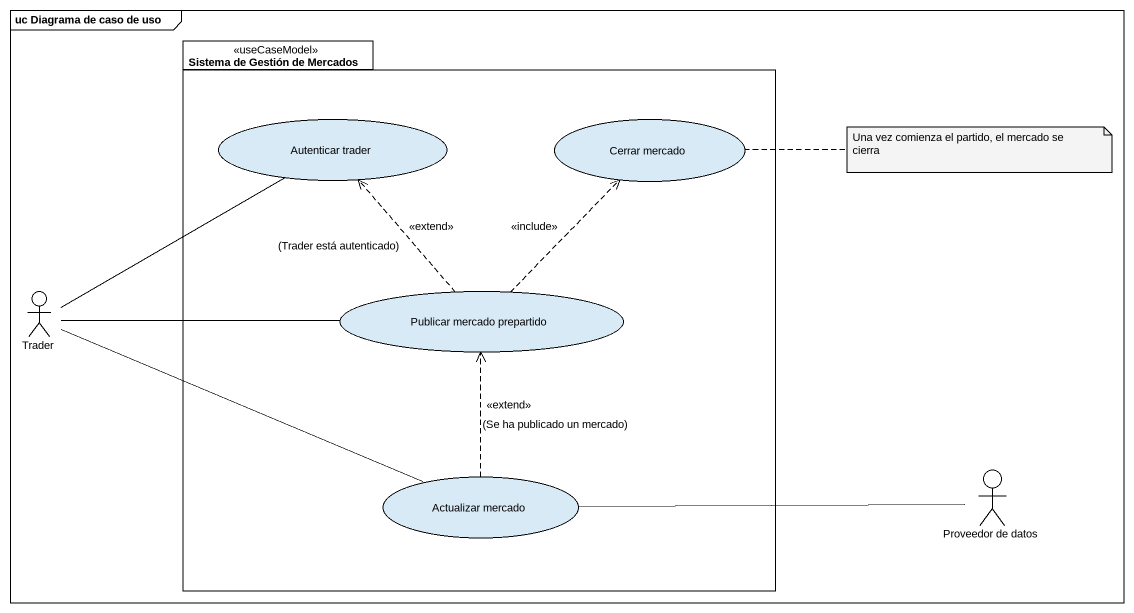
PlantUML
@startuml
mainframe uc Diagrama de caso de uso
package "Sistema de Gestión de Mercados" as Sistema_de_Gestión_de <<useCaseModel>> {
  usecase "Autenticar trader" as Autenticar_trader
  usecase "Cerrar mercado" as Cerrar_mercado
  usecase "Publicar mercado prepartido" as Publicar_mercado_prepartido
  usecase "Actualizar mercado" as Actualizar_mercado
}
actor Trader
actor "Proveedor de datos" as Proveedor_de_datos
Trader -right- Autenticar_trader
Publicar_mercado_prepartido .up.> Autenticar_trader : <<extend>>\n(Trader está autenticado)
Publicar_mercado_prepartido .up.> Cerrar_mercado : <<include>>
Publicar_mercado_prepartido -left- Trader
Actualizar_mercado -left- Trader
Actualizar_mercado .up.> Publicar_mercado_prepartido : <<extend>>\n(Se ha publicado un mercado)
Actualizar_mercado -right- Proveedor_de_datos
note right of Cerrar_mercado : Una vez comienza el partido, el mercado se cierra
@enduml
